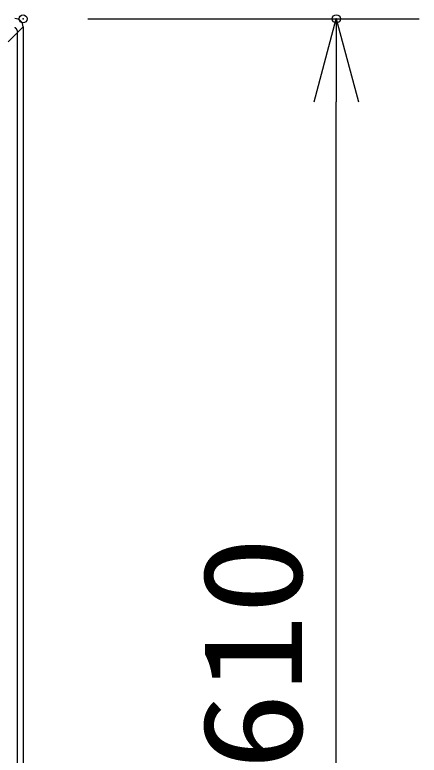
# Model space of a CAD drawing. Units: millimetres, scale not verified. Extents: x -62 to 62, y -116 to 117.
# Drawn here: x -3.24 to 6.52, y 69.64 to 87.5 of the extents above; entities that cross this region are included whole.
import ezdxf
from ezdxf.enums import TextEntityAlignment as Align

# ---------------------------------------------------------------- set-up
doc = ezdxf.new("R2010")
doc.units = ezdxf.units.MM
doc.header["$LTSCALE"] = 0.392256
doc.header["$PDMODE"] = 32
doc.header["$PDSIZE"] = 0.196
for name, color, linetype in [('0-2_GAIKEI', 1, 'Continuous'), ('0-4_WAKU', 3, 'Continuous'), ('0-5_DEFPOINTS', 7, 'Continuous')]:
    doc.layers.add(name, color=color, linetype=linetype)
doc.styles.add('ＭＳ ゴシック', font='')
doc.styles.get('ＭＳ ゴシック').set_extended_font_data('MS Gothic')

# ---------------------------------------------------------------- blocks, each defined once
blk = doc.blocks.new('_OPEN30')
at = {"layer": '0-5_DEFPOINTS'}
blk.add_line((0, 0), (-1, 0), dxfattribs=at)
blk.add_lwpolyline([(-1, 0.2679), (0, 0), (-1, -0.2679)], dxfattribs=at)

msp = doc.modelspace()

# ---------------------------------------------------------------- linework, layer by layer
at = {"layer": '0-2_GAIKEI'}
for p, q in [((-3.0424, 87.2135), (-3.1778, 87.0781)), ((-3.1778, 87.0801), (-3.4047, 86.8532)), ((-3.1778, 57.2463), (-3.1778, 87.0801))]:
    msp.add_line(p, q, dxfattribs=at)
at = {"layer": '0-2_GAIKEI', "color": 7}
msp.add_line((-3.0424, 87.2135), (-3.0424, 57.1129), dxfattribs=at)
at = {"layer": '0-2_GAIKEI'}
for points in [[(-3.2434, 87.2066), (-3.242, 87.2052)], [(-3.242, 87.2052), (-3.2406, 87.2038), (-3.2392, 87.2023), (-3.2379, 87.2009), (-3.2365, 87.1994), (-3.2352, 87.1979), (-3.2339, 87.1965), (-3.2325, 87.195), (-3.2312, 87.1935), (-3.2299, 87.192), (-3.2286, 87.1905), (-3.2273, 87.1889), (-3.226, 87.1874), (-3.2248, 87.1859), (-3.2235, 87.1843), (-3.2223, 87.1828), (-3.221, 87.1812), (-3.2198, 87.1796), (-3.2186, 87.1781), (-3.2174, 87.1765), (-3.2162, 87.1749), (-3.215, 87.1733), (-3.2139, 87.1716), (-3.2127, 87.17), (-3.2116, 87.1684), (-3.2105, 87.1667), (-3.2094, 87.1651), (-3.2083, 87.1634), (-3.2072, 87.1617), (-3.2061, 87.1601), (-3.205, 87.1584), (-3.204, 87.1567), (-3.203, 87.155), (-3.2019, 87.1533), (-3.2009, 87.1515), (-3.2, 87.1498), (-3.199, 87.1481), (-3.198, 87.1463), (-3.1971, 87.1446), (-3.1962, 87.1428)], [(-3.1962, 87.1428), (-3.1953, 87.141), (-3.1944, 87.1392), (-3.1935, 87.1374), (-3.1927, 87.1356), (-3.1919, 87.1338), (-3.191, 87.132), (-3.1903, 87.1302), (-3.1895, 87.1283), (-3.1887, 87.1265), (-3.188, 87.1246), (-3.1873, 87.1228), (-3.1866, 87.1209), (-3.1859, 87.119), (-3.1853, 87.1171), (-3.1847, 87.1152), (-3.1841, 87.1133), (-3.1835, 87.1114), (-3.183, 87.1095), (-3.1824, 87.1076), (-3.1819, 87.1057), (-3.1815, 87.1037), (-3.181, 87.1018), (-3.1806, 87.0998), (-3.1802, 87.0979), (-3.1799, 87.0959), (-3.1795, 87.0939), (-3.1792, 87.092), (-3.1789, 87.09), (-3.1786, 87.088), (-3.1784, 87.086), (-3.1782, 87.084), (-3.178, 87.0821), (-3.1778, 87.0801)]]:
    msp.add_lwpolyline(points, dxfattribs=at)
at = {"layer": '0-2_GAIKEI', "color": 7}
msp.add_ellipse((-3.2427, 87.2129), major_axis=(-0.1418, -0.1418), ratio=0.997265, start_param=2.357564, end_param=3.9256213, dxfattribs=at)
at = {"layer": '0-4_WAKU'}
for p, q in [((-1.4822, 87.4055), (6.5178, 87.4055)), ((4.5178, 58.9055), (4.5178, 85.4055))]:
    msp.add_line(p, q, dxfattribs=at)
at = {"layer": '0-5_DEFPOINTS'}
for p in [(-3.0424, 87.4052), (4.5178, 87.4055)]:
    msp.add_point(p, dxfattribs=at)

# ---------------------------------------------------------------- block references
at = {"layer": '0-4_WAKU', "xscale": 2, "yscale": 2, "rotation": 90}
msp.add_blockref('_OPEN30', (4.5178, 87.4055), dxfattribs=at)

# ---------------------------------------------------------------- texts
at = {"layer": '0-4_WAKU', "style": 'ＭＳ ゴシック', "width": 1.15}
msp.add_text('610', height=2.404, rotation=90, dxfattribs=at).set_placement((4.4082, 69.2684), align=Align.BOTTOM_LEFT)

doc.saveas('drawing.dxf')
